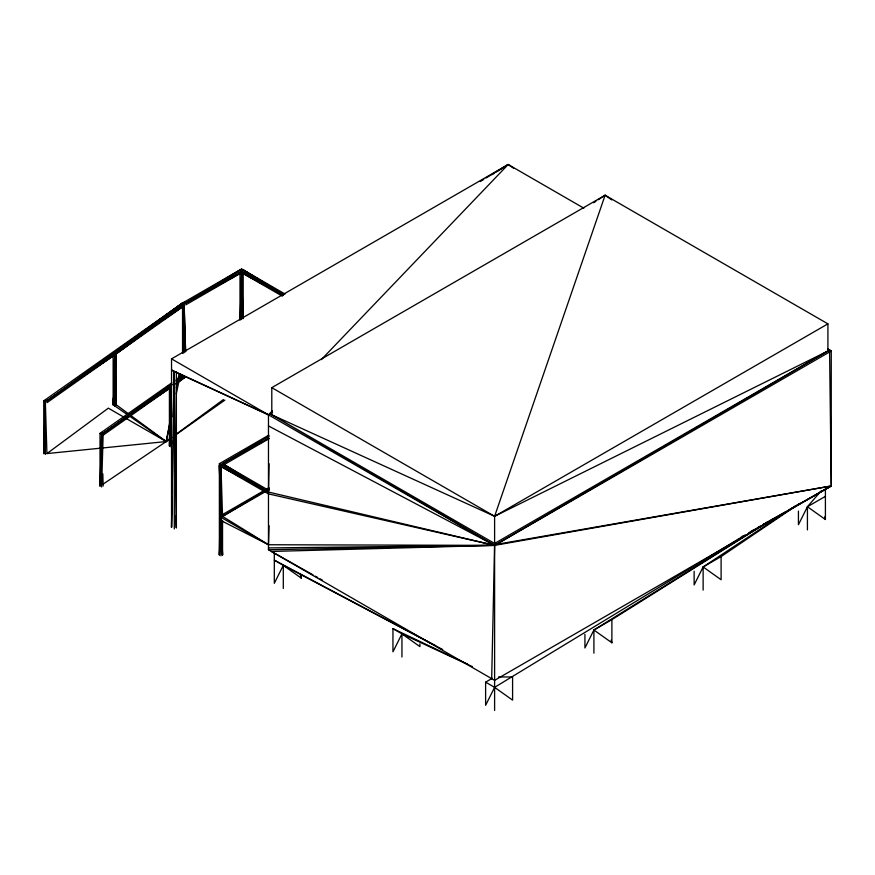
<?xml version="1.0" encoding="UTF-8"?>
<svg xmlns="http://www.w3.org/2000/svg" width="875" height="875" viewBox="0 0 875 875"><rect width="100%" height="100%" fill="white"/><g stroke="black" fill="none" stroke-linecap="round" stroke-linejoin="round"><path stroke-width="1.31" d="M583.833 208.173L508.189 164.5L171.533 358.859L171.533 527.352L171.927 497.273M171.533 527.352L174.3 371.58L171.533 369.983L268.472 414.827L272.497 412.497M827.695 348.972L831.25 351.017L831.25 485.975L494.605 545.377L268.472 493.883L219.373 465.533L220.959 520.516L219.373 554.969L220.052 515.856M827.695 349.005L831.25 351.017L494.605 545.377L268.472 492.045L269.073 463.739M182.995 353.259L183.323 338.461M491.684 678.65L494.605 545.377L270.134 413.864L496.267 544.425L831.25 485.975L829.587 351.98L827.914 351.017L494.605 516.294L271.797 414.827L271.797 387.658L605.117 195.223L827.914 323.859L827.914 351.017L496.267 544.425M169.411 445.988L169.411 387.734L170.997 438.167L169.411 445.988L170.188 416.303M113.367 405.322L114.734 354.812L184.133 303.964L243.195 269.872L261.8 281.236M285.064 294.044L241.598 268.953L182.547 303.045L43.75 400.87L43.75 453.578L44.188 438.823M171.872 382.802L100.013 433.355L100.013 486.052L100.253 478.013M183.302 330.28L182.623 353.073L184.133 305.802L162.87 320.195M240.012 273.044L240.012 319.9L240.253 314.53M43.75 453.578L45.336 401.789L114.734 354.812L116.102 405.322M100.013 486.052L101.598 434.273L170.997 387.297L171.938 416.883M113.356 398.103L113.148 404.764L127.509 414.728M171.533 358.859L494.605 545.377L268.472 544.742L269.052 525.667M102.43 363.147L114.734 354.812L113.148 404.764L113.148 355.239M115.938 365.848L116.32 353.697L184.133 303.964L182.547 303.045L132.748 338.887M240.1 319.867L241.598 272.628L283.205 295.247M102.736 484.378L166.184 441.558L170.275 420.109M176.411 387.931L177.428 382.572M178.194 378.547L178.97 374.522M102.495 447.978L166.184 441.558L170.122 422.997M176.28 393.805L179.112 380.559M179.648 377.891L180.523 373.931M611.833 199.927L605.117 195.223L494.605 516.294L494.605 710.5M435.619 645.684L274.312 560.153L283.303 565.348L274.312 583.319L274.312 552.366M392.952 628.655L401.942 633.85L392.952 651.809L392.952 628.655L467.655 664.158M761.753 525.58L593.906 630.011L584.927 647.97L584.927 634.353M794.839 506.22L703.128 566.956L694.137 584.916L694.137 571.298M821.133 490.919L807.428 506.734L798.438 524.705L798.438 511.077M762.497 524.978L831.25 485.975L494.605 680.334L268.472 549.773L268.472 414.827L272.245 410.878M321.322 359.636L508.189 164.5L513.756 168.361M43.75 400.87L45.336 401.789L46.933 453.578L108.336 408.166L123.681 417.025M147.547 328.716L151.922 325.511M156.297 322.295L182.547 303.045L46.933 400.87L45.336 399.952M175.864 383.775L184.614 377.355M126.044 418.381L166.184 441.558L171.686 437.522M176.094 434.284L223.398 399.547M143.992 331.297L149.494 327.261M156.111 322.427L182.547 303.045M176.509 383.261L185.314 376.808M171.544 384.048L103.184 433.355L101.598 486.97L101.598 434.273L100.013 433.355M175.963 380.866L182.569 376.086M111.727 354.014L117.261 350.033M123.9 345.253L129.434 341.272M166.884 387.286L171.303 384.103M179.058 378.525L182.372 376.141M46.933 400.87L184.133 303.964L185.598 351.662M46.933 402.708L184.133 305.802L185.598 351.706M176.334 379.652L181.912 375.714M172.353 384.508L103.184 433.355L101.598 432.436M176.816 381.358L183.498 376.633M103.184 435.192L170.997 387.297L170.997 446.906M175.919 383.819L184.811 377.541M129.719 416.27L166.184 441.558L171.73 437.653M176.159 434.525L224.886 400.105M155.028 325.5L159.513 322.47M77.798 379.816L80.041 378.306M85.641 374.511L91.23 370.727M93.472 369.217L100.188 364.667M140.777 407.75L146.377 403.966M148.608 402.456L155.323 397.906M157.566 396.386L170.997 387.297M703.128 590.111L703.128 566.956L721.109 556.577L799.619 503.431M593.698 202.748L595.984 201.239M598.27 199.741L605.117 195.223M492.012 174.639L494.342 173.173M496.628 171.741L508.189 164.5L486.03 178.019M593.906 653.166L593.906 630.011L611.888 619.631L767.703 522.091M770.011 520.647L772.319 519.203M764.061 524.136L767.539 521.981M184.133 352.658L184.133 302.127L185.719 303.045L240.012 269.872L283.478 294.963M480.211 181.584L483.722 179.43M740.512 537.797L494.605 687.345L485.614 705.305L485.614 682.15L492.352 678.256M742.842 536.386L745.172 534.964M748.661 532.831L750.98 531.409M222.545 520.384L222.545 554.969L220.959 520.516L268.472 544.742L222.545 516.403L264.37 491.094M266.689 489.683L269.019 488.283M269.183 436.133L220.959 464.614L220.959 555.888M185.719 304.883L241.598 272.628L263.145 284.364M268.767 435.17L219.373 463.695L219.373 554.969M223.716 464.855L269.314 438.528M222.13 514.806L268.887 487.802M269.314 489.398L220.959 517.322L222.545 554.969L221.845 538.836M827.914 323.859L494.605 516.294L271.797 387.658M494.605 543.462L827.914 351.017L831.25 351.017L827.641 349.114M807.428 529.889L807.428 506.734L825.409 496.355M741.016 537.173L743.389 535.828M751.702 531.114L754.075 529.758M756.448 528.413L760.014 526.389M762.387 525.044L769.508 521.008M771.881 519.652L786.133 511.569M788.506 510.223L831.25 485.975M751.833 531.027L755.387 529.014M757.761 527.669L760.123 526.323M259.252 443.516L262.839 441.547M265.234 440.223L267.619 438.911M268.942 438.167L222.545 463.695L268.472 492.045L220.959 466.452L219.373 463.695L268.472 492.045M185.719 303.045L241.598 272.628L282.319 296.133M46.933 453.578L99.783 448.252M268.472 549.773L494.605 545.377L268.472 425.939M268.472 547.936L494.605 545.377L271.392 551.458L312.944 574.831M498.455 676.966L512.586 676.966L512.586 700.12L494.605 687.345L485.614 682.15M174.3 528.948L174.3 371.58L268.472 414.827M401.942 657.005L401.942 633.85L472.369 666.619M283.303 588.503L283.303 565.348L442.684 649.534M242.517 478.089L220.959 466.452L222.545 516.403M315.317 576.166L317.691 577.5M320.064 578.834L322.438 580.169M268.898 490.459L222.545 463.695L243.403 476.547M268.472 544.742L220.959 517.322L219.373 465.533M264.13 282.658L266.459 284.08M243.195 269.872L283.577 294.58M807.428 506.734L825.409 519.509L825.409 488.567M703.128 566.956L721.109 579.731L721.109 556.577M593.906 630.011L611.888 642.786L611.888 619.631M401.942 633.85L419.923 646.625L419.923 643.902M283.303 565.348L301.273 578.123L301.273 575.4M115.828 404.458L166.184 441.558M824.589 516.928L825.409 519.509M611.078 640.205L611.888 642.786M300.464 575.542L301.273 578.123M170.997 438.167L172.058 443.384M241.598 272.628L243.064 318.522L242.791 309.17M102.812 473.791L103.184 486.052M176.159 515.517L176.378 527.745L176.378 371.733M174.3 371.58L176.378 527.745M243.195 273.044L243.195 318.555M241.598 268.953L241.598 319.473M182.547 306.228L182.547 353.073M116.32 353.697L116.32 405.355M114.734 354.812L114.734 406.295M45.336 401.789L45.336 454.497"/></g></svg>
